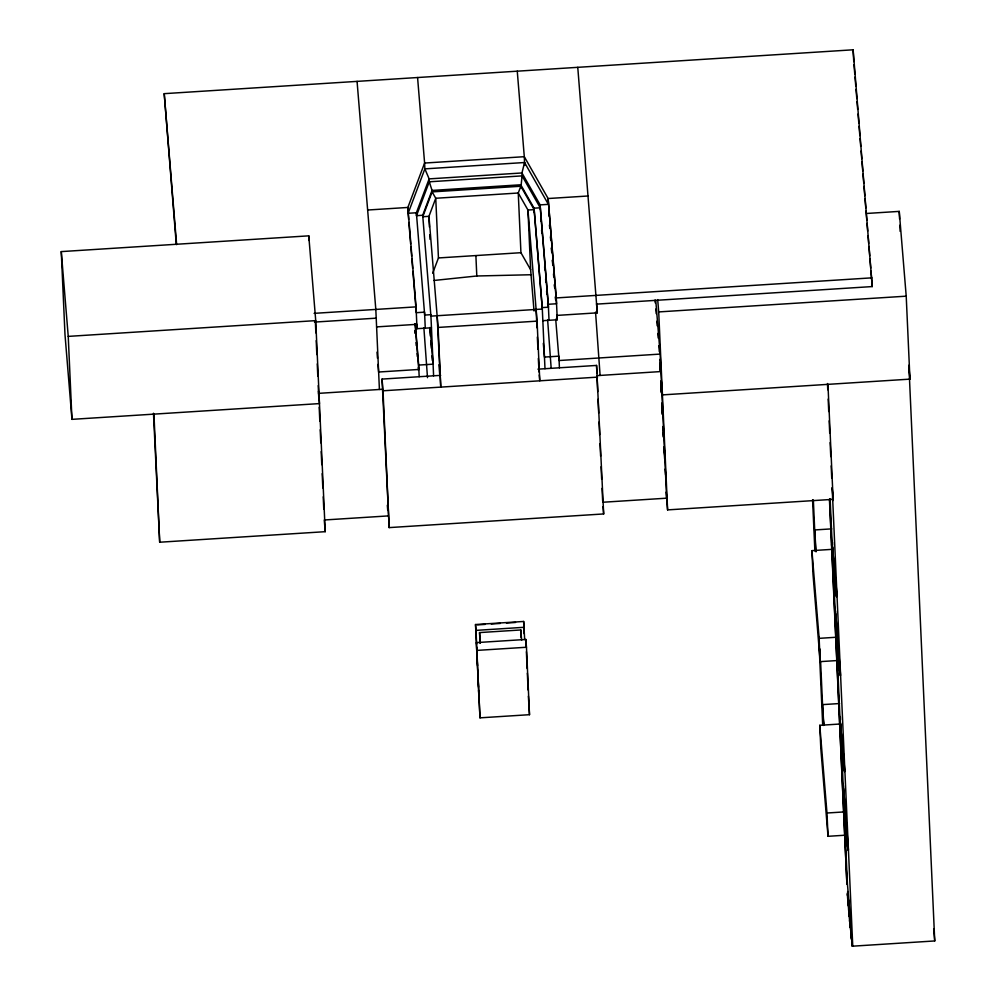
<?xml version="1.0" encoding="UTF-8"?>
<svg xmlns="http://www.w3.org/2000/svg" width="996" height="996" viewBox="0 0 996 996"><rect width="100%" height="100%" fill="white"/><g stroke="black" fill="none" stroke-linecap="round" stroke-linejoin="round"><path stroke-width="1.49" d="M429.276 181.795L432.052 190.435L422.69 215.273L416.502 215.671L429.276 181.795L522.091 175.881L520.871 187.696M835.407 616.599L835.121 611.581L835.669 619.773M835.022 617.956L835.37 614.756M835.918 622.936L835.619 617.918M836.167 626.098L835.868 621.081M836.416 629.273L836.117 624.255M836.665 632.435L836.366 627.418M835.98 629.298L836.914 635.597L836.615 630.58M837.163 638.772L836.877 633.742L837.424 641.934M836.777 640.117L837.126 636.917M837.673 645.097L837.375 640.079M837.922 648.272L837.624 643.242M838.171 651.434L837.873 646.416M838.42 654.596L838.122 649.579M837.736 651.459L838.669 657.771L838.371 652.741M838.931 660.933L838.632 655.916L839.18 664.095M838.545 662.278L838.881 659.078M839.429 667.258L839.13 662.24M839.678 670.433L839.379 665.415M838.981 667.295L839.927 673.595L839.628 668.577M843.263 791.272L842.965 786.255L843.512 794.435L843.214 789.417M843.761 797.609L843.463 792.579M844.01 800.772L843.712 795.754M844.259 803.934L843.961 798.917M844.508 807.109L844.21 802.079M843.824 803.971L844.757 810.271L844.471 805.254M845.019 813.433L844.72 808.416L845.268 816.608M844.633 814.79L844.969 811.578M845.517 819.77L845.218 814.753M845.766 822.933L845.467 817.915M846.015 826.107L845.716 821.078M846.264 829.27L845.965 824.252M845.579 826.132L846.525 832.432L846.227 827.415M846.774 835.594L846.476 830.577L847.023 838.769M846.388 836.951L846.725 833.752M846.326 835.632L846.637 840.114L846.974 836.914M847.521 845.094L847.223 840.076M846.837 841.956L847.77 848.268L847.472 843.251M831.685 545.92L832.009 542.534L832.332 547.676M832.556 550.34L832.233 545.186M832.781 552.992L832.457 547.85M833.017 555.656L832.693 550.502M833.241 558.32L832.917 553.166M833.465 560.972L833.142 555.818M833.689 563.636L833.378 558.482M833.926 566.288L833.602 561.146M834.15 568.953L833.826 563.798M834.374 571.604L834.063 566.463M834.611 574.269L834.287 569.114M834.835 576.921L834.511 571.779M835.059 579.585L834.735 574.431M835.295 582.249L834.972 577.095M835.52 584.901L835.196 579.747M835.744 587.565L835.42 582.411M835.98 590.217L835.656 585.075M836.204 592.881L835.881 587.727M835.719 592.209L836.428 595.533L836.105 590.391M840.176 722.349L839.852 717.195L840.4 725.001M839.765 723.258L840.076 719.859M840.624 727.665L840.3 722.511M840.861 730.329L840.537 725.175M841.085 732.981L840.761 727.839M841.309 735.646L840.985 730.491M843.662 800.224L841.222 733.156M841.769 740.962L841.446 735.807M841.994 743.614L841.67 738.472M842.23 746.278L841.906 741.124M842.454 748.93L842.13 743.788M842.678 751.594L842.355 746.44M842.915 754.258L842.591 749.104M843.139 756.91L842.815 751.768M843.363 759.575L843.039 754.42M843.587 762.226L843.276 757.085M843.824 764.891L843.5 759.736M842.877 758.902L844.048 767.543L843.724 762.401M843.562 766.87L843.961 765.053L844.272 770.207L844.122 767.045M847.384 895.267L847.696 891.868L848.019 897.01M848.243 899.674L847.92 894.52M848.468 902.339L848.156 897.184M848.704 904.99L848.38 899.849M848.928 907.655L848.604 902.501M849.152 910.307L848.841 905.165M849.389 912.971L849.065 907.817M849.613 915.623L849.289 910.481M849.837 918.287L849.526 913.133M850.074 920.939L849.75 915.797M850.298 923.603L849.974 918.449M850.522 926.268L850.198 921.113M850.758 928.919L850.435 923.778M850.982 931.584L850.659 926.429M850.036 925.595L851.207 934.236L850.883 929.094M851.443 936.9L851.119 931.746L851.667 939.552L851.343 934.41M851.891 942.216L851.568 937.062L852.128 944.868L851.804 939.726M408.634 219.394L408.123 213.281L424.869 168.872L524.556 162.522L521.954 172.968L522.153 177.338M432.127 191.892L422.765 216.73L428.952 216.331L435.75 198.266L432.127 191.892L520.808 186.24L534.142 209.633L542.31 309.046L430.932 316.13L422.69 215.273M432.675 273.24L438.439 257.952L435.75 198.266L518.256 193.012L527.955 210.031L537.081 321.135L539.77 380.808L539.284 374.957M520.808 186.24L518.256 193.012L520.933 252.698L530.631 269.717L534.03 311.001M835.532 624.293L834.972 616.636M836.03 630.617L835.47 622.961M837.287 646.454L836.727 638.797M837.785 652.778L837.225 645.134M839.043 668.615L838.732 664.12M843.375 798.954L843.064 794.472M843.873 805.291L843.313 797.634M845.131 821.115L844.571 813.458M845.629 827.452L845.081 819.795M832.146 551.249L831.61 544.351M832.606 556.565L832.071 549.668M833.054 561.881L832.519 554.984M833.515 567.197L832.98 560.3M833.963 572.513L833.44 565.616M834.424 577.829L833.889 570.932M834.885 583.146L834.349 576.248M835.333 588.462L834.81 581.577M840.213 728.574L839.69 721.677M840.674 733.89L840.138 726.993M841.371 736.305L841.545 738.297M841.134 739.206L840.599 732.309M841.583 744.522L841.06 737.625M842.043 749.839L841.508 742.941M842.504 755.155L841.969 748.257M842.952 760.471L842.417 753.586M847.833 900.583L847.297 893.686M848.293 905.899L847.758 899.002M848.741 911.216L848.219 904.318M849.202 916.532L848.667 909.634M849.663 921.848L849.127 914.951M850.111 927.164L849.588 920.279M433.907 280.474L476.798 275.992L530.768 274.747M176.267 244.145L164.216 93.661L853.111 49.8L872.247 286.574L596.903 304.104M367.649 210.019L407.862 207.454L424.607 163.045L417.573 77.526M588.337 195.975L548.124 198.528L524.294 156.696L517.26 71.177M544.986 368.719L542.247 307.59L548.435 307.191L540.255 207.791L534.068 208.189L520.746 184.783L432.052 190.435L432.189 193.349M534.142 209.633L527.955 210.031L530.631 269.717M318.446 391.254L319.467 403.592L71.961 419.353L64.989 334.569L61.266 251.602L308.772 235.84L315.732 320.625L325.219 531.677L159.696 542.222L153.471 413.24M866.757 213.455L899.239 211.389L906.211 296.173L909.946 379.14L662.44 394.889L661.294 381.02M438.439 257.952L520.933 252.698M314.101 313.354L416.042 306.868L407.862 207.454L408.123 213.281L416.378 212.758L429.139 178.882L424.869 168.872M542.832 320.687L557.274 319.766L556.291 297.929L871.861 277.847M549.02 320.289L548.298 304.278L556.552 303.755L548.124 198.528L556.291 297.929M71.961 419.353L68.238 336.387L315.732 320.625M314.499 322.082L376.214 318.16M376.6 326.887L416.826 324.335M557.075 315.396L597.289 312.844L577.767 67.33M827.95 384.356L833.117 499.345L667.594 509.89L658.705 311.922L906.211 296.173M416.639 324.111L417.013 328.692L431.455 327.771M437.12 315.732L440.767 387.108L438.078 327.435L537.081 321.135M419.179 376.725L418.656 365.084L433.086 364.163L430.073 327.46M655.779 300.705L660.161 354.09L559.105 360.527L555.706 319.23M537.915 369.167L596.554 365.432L603.663 513.948L389.162 527.606L382.053 379.09L440.693 375.355M318.571 393.358L382.501 389.287M597.015 375.629L660.946 371.558M389.162 527.606L383.012 390.793L597.513 377.135M388.191 515.916L324.26 519.987L325.219 531.677M602.705 502.258L666.635 498.187L660.161 354.09M832.619 497.826L832.743 500.751M831.71 528.864L814.691 529.947L816.085 551.834M836.142 586.183L831.971 542.197L836.926 593.902L836.54 596.865L836.802 593.79M836.677 660.585L820.181 661.63L812.973 573.933L811.927 550.639L831.423 549.394M479.997 717.842L476.337 642.607L525.838 639.457L526.473 647.251L529.499 714.692L479.997 717.842L475.515 624.529L523.647 621.467L524.68 639.594M477.582 624.878L485.177 624.392M491.24 624.006L500.341 623.434M506.416 623.048L515.517 622.463M476.623 644.188L476.001 630.381L524.12 627.306M480.035 643.366L479.549 632.585L520.796 629.958L521.643 640.191M835.582 610.884L840.587 675.425M476.972 650.4L526.473 647.251M820.181 661.63L819.135 638.349L835.632 637.291M839.553 703.537L822.547 704.62L823.841 725.038M839.827 716.871L844.907 771.502M839.952 719.784L843.077 750.187M844.521 835.258L828.025 836.304L820.816 748.594L819.77 725.312L840.773 723.968M843.425 785.545L848.43 850.086M828.025 836.304L826.979 813.01L843.475 811.964M847.671 891.532L852.24 946.2L934.734 940.946L908.975 367.437M655.044 300.643L655.119 299.933M655.131 301.377L655.219 302.846M835.258 586.893L836.154 591.823M524.556 162.522L548.385 204.354L540.131 204.877L521.954 172.968L429.139 178.882L429.338 183.252M522.091 175.881L540.255 207.791M933.7 928.845L934.734 940.946M831.971 542.197L836.54 596.865M843.338 753.237L844.122 762.363M847.795 894.458L852.24 946.2M908.8 365.258L909.946 379.14M853.759 61.615L853.111 49.8M854.008 64.703L854.767 73.941M855.029 77.028L855.788 86.266M856.037 89.354L856.797 98.592M857.046 101.679L857.681 109.386M858.066 114.005L858.826 123.243M859.075 126.33L859.834 135.581M860.096 138.656L860.718 146.362M861.104 150.981L861.739 158.688M861.988 161.763L862.748 171.013M863.009 174.101L863.769 183.339M864.018 186.426L864.777 195.664M865.026 198.752L865.785 207.99M866.047 211.077L866.806 220.315M867.055 223.403L867.69 231.109M868.076 235.728L868.699 243.435M868.96 246.51L869.72 255.76M869.969 258.836L870.728 268.086M870.99 271.161L872.247 286.574M833.117 499.345L832.158 487.654L852.75 946.163L847.434 884.112L843.799 803.336M811.927 550.639L819.135 638.349M823.07 716.261L823.779 725.026M819.77 725.312L826.979 813.01M657.696 299.597L658.705 311.922M655.804 309.009L656.19 313.591M656.812 321.222L657.186 325.792M657.821 333.423L658.194 337.993M658.817 345.624L659.315 351.725M659.95 359.357L660.821 370.026M659.838 363.316L660.41 370.226M659.788 367.387L660.049 370.437M660.921 381.082L661.805 391.864M660.858 384.966L661.381 391.266M660.809 388.963L661.107 392.598M661.954 402.919L662.85 413.763M661.805 405.683L662.44 413.365M661.867 411.062L662.128 414.348M663.124 426.45L663.759 434.144M662.826 427.409L663.622 437.02M662.875 432.6L663.236 436.983M664.071 447.216L664.681 454.525M664.656 458.87L663.797 447.179M665.116 469.054L665.589 474.905M666.137 492.086L667.594 509.89M596.542 303.668L597.289 312.844M595.546 312.084L600.102 375.43M603.066 506.64L603.663 513.948M549.655 225.171L549.904 228.233M550.539 235.878L550.913 240.459M551.547 248.116L551.921 252.698M552.543 260.342L552.929 264.936M554.56 284.819L554.809 287.869M555.569 297.045L555.818 300.107M549.481 224.947L549.73 228.009M550.477 237.185L550.738 240.248M551.361 247.892L551.734 252.474M552.369 260.13L552.743 264.712M553.502 273.888L553.751 276.95M554.374 284.595L554.635 287.657M555.382 296.833L555.631 299.883M556.889 315.184L557.274 319.766M548.298 304.278L540.131 204.877L540.33 209.247M541.6 230.064L541.849 233.126M544.625 266.766L544.874 269.829M545.621 279.005L545.883 282.055M546.63 291.23L546.879 294.293M547.638 303.469L547.887 306.531M547.638 319.977L551.174 368.321M542.247 307.59L534.068 208.189L534.267 212.546M543.33 343.309L544.463 357.078L558.905 356.157L559.428 367.798M539.048 372.031L538.326 358.398M529.499 714.692L528.378 696.167M479.549 632.585L480.383 642.818M475.515 624.529L476.001 630.381M478.478 690.514L478.964 696.366L478.752 691.759M438.078 327.435L428.952 216.331L429.425 227.051M438.925 364.71L439.672 373.886M429.712 328.406L430.347 336.05M430.72 340.632L431.355 348.289M431.915 355.858L432.351 360.515M423.885 327.858L427.496 377.658M408.883 222.457L410.638 243.871M410.887 246.921L411.647 256.096M411.896 259.159L412.655 268.335M412.904 271.398L416.303 312.682L424.545 312.159L425.267 328.17M415.257 323.8L418.656 365.084M415.071 323.575L418.843 369.454L378.629 372.018L377.994 364.362M415.22 330.635L415.469 333.685M417.112 353.568L417.361 356.63M418.245 367.337L418.494 370.388M414.983 330.336L415.232 333.399M415.992 342.574L416.241 345.624M382.053 379.09L383.012 390.793M357.066 81.386L375.816 309.42L379.414 389.473M376.998 352.136L377.496 358.249M387.32 505.233L387.693 509.815M164.216 93.661L176.641 244.655M61.266 251.602L68.238 336.387M835.706 613.797L839.13 656.937M839.74 664.631L840.101 669.262M835.059 610.909L840.076 675.45M843.55 788.471L847.098 833.142M847.82 842.392L848.069 845.467M842.902 785.583L847.92 850.123M899.239 211.389L899.587 219.07M899.861 225.208L900.135 231.358M827.477 383.535L827.763 389.76M828.174 399.072L828.734 411.522M829.158 420.835L829.718 433.272M830.129 442.585L830.764 456.591M831.174 465.891L831.735 478.354M844.259 768.613L844.396 771.527M832.494 542.16L832.619 545.086M840.338 716.834L840.462 719.759M830.129 498.872L832.706 556.341M832.843 559.453L835.706 623.135M835.843 626.247L840.661 733.43M829.606 498.896L846.911 884.149L829.469 499.992M813.346 500.017L815.662 551.398M820.044 649.093L820.181 652.206M820.604 661.518L823.48 725.449M812.574 499.743L814.877 550.987M818.712 636.394L822.684 724.901M596.554 365.432L596.903 373.127M597.077 377.173L597.725 391.577M598.073 399.259L598.696 413.091M599.094 421.955L599.667 434.617M600.065 443.581L600.625 456.143M601.098 466.738L601.659 479.201M602.07 488.364L602.63 500.727M548.771 213.082L548.908 215.995M540.716 217.975L540.853 220.888M536.122 309.432L536.944 327.796M537.354 336.984L537.915 349.223M524.68 165.436L524.294 156.696L424.607 163.045L424.931 170.328M525.838 639.457L526.174 647.114M526.386 651.708L527.145 668.577M527.345 673.172L528.104 690.029M523.647 621.467L524.195 633.742M520.796 629.958L521.145 637.664M475.901 255.897L476.798 275.992M476.76 647.251L477.582 665.664M477.794 670.271L478.553 687.153M429.774 234.695L429.973 239.289M433.609 375.816L430.87 314.674L424.682 315.072L416.378 212.758L416.502 215.671M416.042 306.868L417.013 328.692M315.371 322.032L315.857 332.888M316.205 340.632L316.828 354.588M317.251 363.889L317.799 376.301M318.222 385.601L318.845 399.608M319.193 407.252L319.816 421.221M320.202 429.737L320.787 442.847M321.185 451.574L321.77 464.671M322.181 473.66L322.816 487.965M323.214 496.817L323.775 509.18M308.772 235.84L308.972 240.447M153.944 414.124L159.696 542.222M842.815 791.297L842.877 792.629"/></g></svg>
